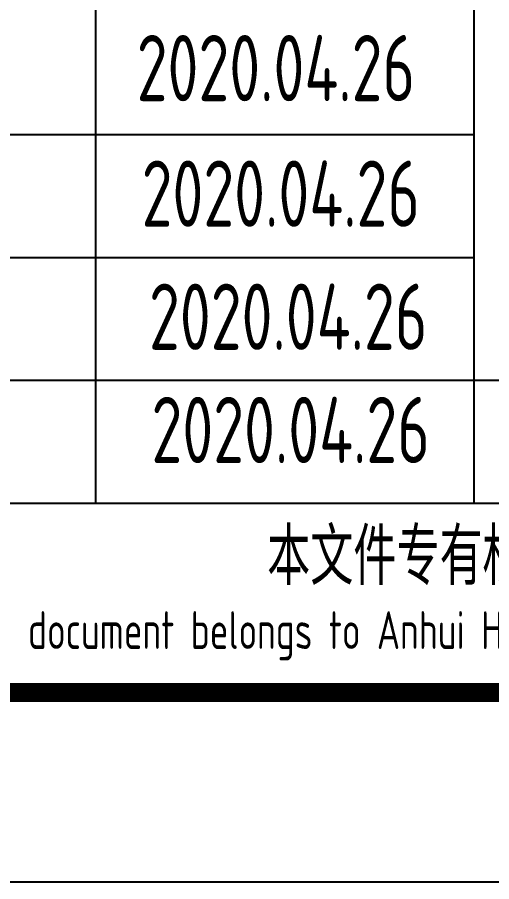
# Model space of a CAD drawing. Extents: x 4830845 to 5141198, y -443067 to -268177.
# Drawn here: x 5013188 to 5015696, y -422737 to -418169 of the extents above; entities that cross this region are included whole.
import ezdxf
from ezdxf.enums import TextEntityAlignment as Align

# ---------------------------------------------------------------- set-up
doc = ezdxf.new("R2010")
doc.units = 0
doc.header["$LTSCALE"] = 1000
doc.header["$MEASUREMENT"] = 0
doc.layers.get('0').update_dxf_attribs({"linetype": 'CONTINUOUS'})
doc.layers.add('PUB_TITLE', color=4, linetype='CONTINUOUS')
doc.styles.add('AHD', font='sceie.shx', dxfattribs={"width": 0.7, "bigfont": 'sceic.shx'})
doc.styles.add('sceie', font='sceie.shx', dxfattribs={"width": 0.7, "bigfont": 'sceic.shx'})

# ---------------------------------------------------------------- blocks, each defined once
blk = doc.blocks.new('签名')
at = {"style": 'sceie', "width": 0.8}
for p in [(5486670.1, -514111), (5486631, -514761.6), (5486657.1, -515425.2), (5486696.1, -516075.8), (5486709.1, -516674.4)]:
    blk.add_attdef('2020.4.26', text='', height=350, dxfattribs=at).set_placement(p, align=Align.MIDDLE)

msp = doc.modelspace()

# ---------------------------------------------------------------- linework, layer by layer
for p, q in [((5013603.5, -420737.3), (5013603.5, -417487.3)), ((5015603.5, -420737.3), (5015603.5, -417487.3)), ((5010103.5, -418787.3), (5015603.5, -418787.3)), ((5010103.5, -419437.3), (5015603.5, -419437.3)), ((5010103.5, -420087.3), (5028103.5, -420087.3)), ((5010103.5, -420737.3), (5028103.5, -420737.3)), ((5010103.5, -421737.3), (5028103.5, -421737.3))]:
    msp.add_line(p, q)
at = {"layer": 'PUB_TITLE', "color": 4}
msp.add_lwpolyline([(4945003.5, -422737.3), (5029103.5, -422737.3), (5029103.5, -363337.3), (4945003.5, -363337.3)], close=True, dxfattribs=at)
at = {"layer": 'PUB_TITLE', "color": 4, "const_width": 100}
msp.add_lwpolyline([(4947503.5, -421737.3), (5028103.5, -421737.3), (5028103.5, -364337.3), (4947503.5, -364337.3)], close=True, dxfattribs=at)

# ---------------------------------------------------------------- block references
at = {"color": 0}
ref = msp.add_blockref('签名', (-472076.1, 96325.1), dxfattribs=at)
ref.add_attrib('2020.4.26', '2020.04.26', dxfattribs={"height": 350, "style": 'sceie', "width": 0.8}).set_placement((5014633.1, -420349.2), align=Align.MIDDLE)
ref.add_attrib('2020.4.26', '2020.04.26', dxfattribs={"height": 350, "style": 'sceie', "width": 0.8}).set_placement((5014620.1, -419750.7), align=Align.MIDDLE)
ref.add_attrib('2020.4.26', '2020.04.26', dxfattribs={"height": 350, "style": 'sceie', "width": 0.8}).set_placement((5014581, -419100.1), align=Align.MIDDLE)
ref.add_attrib('2020.4.26', '2020.04.26', dxfattribs={"height": 350, "style": 'sceie', "width": 0.8}).set_placement((5014555, -418436.5), align=Align.MIDDLE)

# ---------------------------------------------------------------- texts
at = {"style": 'AHD', "width": 0.8}
for s, height, p in [('本文件专有权属安徽华东化工医药工程有限责任公司所有,未经许可不得复制或转让给第三方', 300, (5019103.5, -421037.3)), ('本文件专有权属安徽华东化工医药工程有限责任公司所有,未经许可不得复制或转让给第三方', 300, (5019103.5, -421037.3)), ('The proprietary right of this document belongs to Anhui Huadong Chemical And Medical Engineering  Co.,Ltd.  and any replication or transfer to the 3rd. side is forbidden without its permission. ', 200, (5019103.5, -421437.3)), ('The proprietary right of this document belongs to Anhui Huadong Chemical And Medical Engineering  Co.,Ltd.  and any replication or transfer to the 3rd. side is forbidden without its permission. ', 200, (5019103.5, -421437.3))]:
    msp.add_text(s, height=height, dxfattribs=at).set_placement(p, align=Align.MIDDLE)

doc.saveas('drawing.dxf')
